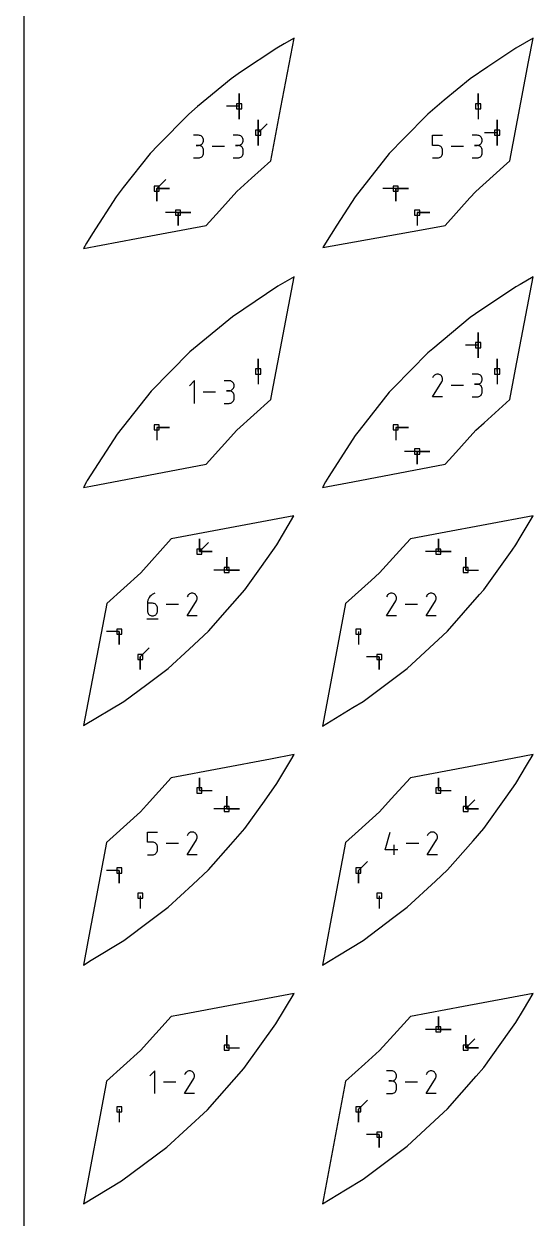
# Model space of a CAD drawing. Extents: x 0 to 800, y 0 to 1000.
# Drawn here: x 0 to 57.1, y 736.4 to 870.4 of the extents above; entities that cross this region are included whole.
import ezdxf

# ---------------------------------------------------------------- set-up
doc = ezdxf.new("R2010")
doc.units = 0

msp = doc.modelspace()

# ---------------------------------------------------------------- linework, layer by layer
at = {"layer": 'annotation', "color": 1}
for p, q in [((24.122795, 861.142008), (24.122795, 862.570758)), ((24.122795, 861.142008), (24.122795, 862.570758)), ((24.122795, 862.570758), (24.122795, 861.142008)), ((24.122795, 861.142008), (24.122795, 862.570758)), ((24.122795, 862.570758), (24.122795, 861.142008)), ((50.911573, 861.142008), (50.911573, 862.570758)), ((50.911573, 861.142008), (50.911573, 862.570758)), ((50.911573, 862.570758), (50.911573, 861.142008)), ((24.122795, 861.142008), (22.694045, 861.142008)), ((24.122795, 861.142008), (24.122795, 859.713258)), ((24.122795, 861.142008), (24.122795, 859.713258)), ((24.122795, 859.713258), (24.122795, 861.142008)), ((50.911573, 861.142008), (50.911573, 859.713258)), ((26.253025, 858.1849), (26.253025, 859.61365)), ((26.253025, 858.1849), (26.253025, 859.61365)), ((26.253025, 859.61365), (26.253025, 858.1849)), ((26.253025, 858.1849), (26.253025, 859.61365)), ((26.253025, 859.61365), (26.253025, 858.1849)), ((26.253025, 858.1849), (27.263304, 859.195178)), ((53.041803, 858.1849), (53.041803, 859.61365)), ((53.041803, 858.1849), (53.041803, 859.61365)), ((53.041803, 859.61365), (53.041803, 858.1849)), ((53.041803, 858.1849), (53.041803, 859.61365)), ((53.041803, 859.61365), (53.041803, 858.1849)), ((19.57496, 857.897585), (19.008581, 857.897585)), ((19.676824, 857.888442), (19.57496, 857.897585)), ((19.772675, 857.862092), (19.676824, 857.888442)), ((19.860919, 857.820158), (19.772675, 857.862092)), ((19.93996, 857.764258), (19.860919, 857.820158)), ((20.008205, 857.696014), (19.93996, 857.764258)), ((20.064059, 857.617047), (20.008205, 857.696014)), ((20.105929, 857.528976), (20.064059, 857.617047)), ((20.13222, 857.433422), (20.105929, 857.528976)), ((20.141338, 857.332006), (20.13222, 857.433422)), ((20.13222, 857.230114), (20.141338, 857.332006)), ((20.141338, 857.332006), (20.141338, 857.332006)), ((24.015217, 857.897585), (23.448839, 857.897585)), ((24.117082, 857.888442), (24.015217, 857.897585)), ((24.212933, 857.862092), (24.117082, 857.888442)), ((24.301176, 857.820158), (24.212933, 857.862092)), ((24.380217, 857.764258), (24.301176, 857.820158)), ((24.448463, 857.696014), (24.380217, 857.764258)), ((24.504317, 857.617047), (24.448463, 857.696014)), ((24.546187, 857.528976), (24.504317, 857.617047)), ((24.572478, 857.433422), (24.546187, 857.528976)), ((24.581596, 857.332006), (24.572478, 857.433422)), ((24.572478, 857.230114), (24.581596, 857.332006)), ((24.581596, 857.332006), (24.581596, 857.332006)), ((26.253025, 858.1849), (26.253025, 856.75615)), ((26.253025, 858.1849), (26.253025, 856.75615)), ((26.253025, 856.75615), (26.253025, 858.1849)), ((45.797359, 856.764748), (45.797359, 857.900544)), ((45.797359, 857.900544), (46.930116, 857.900544)), ((50.803995, 857.897585), (50.237617, 857.897585)), ((50.90586, 857.888442), (50.803995, 857.897585)), ((51.001711, 857.862092), (50.90586, 857.888442)), ((51.089954, 857.820158), (51.001711, 857.862092)), ((51.168995, 857.764258), (51.089954, 857.820158)), ((51.23724, 857.696014), (51.168995, 857.764258)), ((51.293095, 857.617047), (51.23724, 857.696014)), ((51.334965, 857.528976), (51.293095, 857.617047)), ((51.361256, 857.433422), (51.334965, 857.528976)), ((51.370374, 857.332006), (51.361256, 857.433422)), ((51.361256, 857.230114), (51.370374, 857.332006)), ((51.370374, 857.332006), (51.370374, 857.332006)), ((53.041803, 858.1849), (51.613053, 858.1849)), ((53.041803, 858.1849), (53.041803, 856.75615)), ((53.041803, 858.1849), (53.041803, 856.75615)), ((53.041803, 856.75615), (53.041803, 858.1849)), ((19.57496, 856.764828), (19.291371, 856.764828)), ((19.291371, 856.764828), (19.57496, 856.764828)), ((19.57496, 856.764828), (19.676824, 856.773973)), ((19.676824, 856.755685), (19.57496, 856.764828)), ((19.57496, 856.764828), (19.57496, 856.764828)), ((19.676824, 856.773973), (19.772675, 856.800338)), ((19.772675, 856.729335), (19.676824, 856.755685)), ((19.772675, 856.800338), (19.860919, 856.842314)), ((19.860919, 856.687401), (19.772675, 856.729335)), ((19.860919, 856.842314), (19.93996, 856.898295)), ((19.93996, 856.631501), (19.860919, 856.687401)), ((19.93996, 856.898295), (20.008205, 856.966673)), ((20.008205, 856.563257), (19.93996, 856.631501)), ((20.008205, 856.966673), (20.064059, 857.04584)), ((20.064059, 856.484289), (20.008205, 856.563257)), ((20.064059, 857.04584), (20.105929, 857.13419)), ((20.105929, 856.396218), (20.064059, 856.484289)), ((20.105929, 857.13419), (20.13222, 857.230114)), ((20.13222, 856.300665), (20.105929, 856.396218)), ((20.141338, 856.199249), (20.13222, 856.300665)), ((20.13222, 855.814202), (20.141338, 855.91566)), ((20.141338, 855.91566), (20.141338, 856.199249)), ((20.141338, 856.199249), (20.141338, 856.199249)), ((22.492625, 856.625272), (21.098032, 856.625272)), ((24.015217, 856.764828), (23.731628, 856.764828)), ((23.731628, 856.764828), (24.015217, 856.764828)), ((24.015217, 856.764828), (24.117082, 856.773973)), ((24.117082, 856.755685), (24.015217, 856.764828)), ((24.015217, 856.764828), (24.015217, 856.764828)), ((24.117082, 856.773973), (24.212933, 856.800338)), ((24.212933, 856.729335), (24.117082, 856.755685)), ((24.212933, 856.800338), (24.301176, 856.842314)), ((24.301176, 856.687401), (24.212933, 856.729335)), ((24.301176, 856.842314), (24.380217, 856.898295)), ((24.380217, 856.631501), (24.301176, 856.687401)), ((24.380217, 856.898295), (24.448463, 856.966673)), ((24.448463, 856.563257), (24.380217, 856.631501)), ((24.448463, 856.966673), (24.504317, 857.04584)), ((24.504317, 856.484289), (24.448463, 856.563257)), ((24.504317, 857.04584), (24.546187, 857.13419)), ((24.546187, 856.396218), (24.504317, 856.484289)), ((24.546187, 857.13419), (24.572478, 857.230114)), ((24.572478, 856.300665), (24.546187, 856.396218)), ((24.581596, 856.199249), (24.572478, 856.300665)), ((24.572478, 855.814202), (24.581596, 855.91566)), ((24.581596, 855.91566), (24.581596, 856.199249)), ((24.581596, 856.199249), (24.581596, 856.199249)), ((46.363738, 856.764748), (45.797359, 856.764748)), ((46.465434, 856.755657), (46.363738, 856.764748)), ((46.561195, 856.72944), (46.465434, 856.755657)), ((46.649412, 856.687676), (46.561195, 856.72944)), ((46.728474, 856.631948), (46.649412, 856.687676)), ((46.796772, 856.563835), (46.728474, 856.631948)), ((46.852695, 856.48492), (46.796772, 856.563835)), ((46.894633, 856.396784), (46.852695, 856.48492)), ((46.920977, 856.301006), (46.894633, 856.396784)), ((46.920972, 855.815133), (46.930116, 855.917019)), ((46.930116, 856.199169), (46.920977, 856.301006)), ((46.930116, 855.917019), (46.930116, 856.199169)), ((46.930116, 856.199169), (46.930116, 856.199169)), ((49.281403, 856.625272), (47.88681, 856.625272)), ((50.803995, 856.764828), (50.520406, 856.764828)), ((50.520406, 856.764828), (50.803995, 856.764828)), ((50.803995, 856.764828), (50.90586, 856.773973)), ((50.90586, 856.755685), (50.803995, 856.764828)), ((50.803995, 856.764828), (50.803995, 856.764828)), ((50.90586, 856.773973), (51.001711, 856.800338)), ((51.001711, 856.729335), (50.90586, 856.755685)), ((51.001711, 856.800338), (51.089954, 856.842314)), ((51.089954, 856.687401), (51.001711, 856.729335)), ((51.089954, 856.842314), (51.168995, 856.898295)), ((51.168995, 856.631501), (51.089954, 856.687401)), ((51.168995, 856.898295), (51.23724, 856.966673)), ((51.23724, 856.563257), (51.168995, 856.631501)), ((51.23724, 856.966673), (51.293095, 857.04584)), ((51.293095, 856.484289), (51.23724, 856.563257)), ((51.293095, 857.04584), (51.334965, 857.13419)), ((51.334965, 856.396218), (51.293095, 856.484289)), ((51.334965, 857.13419), (51.361256, 857.230114)), ((51.361256, 856.300665), (51.334965, 856.396218)), ((51.370374, 856.199249), (51.361256, 856.300665)), ((51.361256, 855.814202), (51.370374, 855.91566)), ((51.370374, 855.91566), (51.370374, 856.199249)), ((51.370374, 856.199249), (51.370374, 856.199249)), ((19.008581, 855.350081), (19.57496, 855.350081)), ((19.57496, 855.350081), (19.676824, 855.359219)), ((19.57496, 855.350081), (19.57496, 855.350081)), ((19.676824, 855.359219), (19.772675, 855.385555)), ((19.772675, 855.385555), (19.860919, 855.427472)), ((19.860919, 855.427472), (19.93996, 855.483355)), ((19.93996, 855.483355), (20.008205, 855.551586)), ((20.008205, 855.551586), (20.064059, 855.630548)), ((20.064059, 855.630548), (20.105929, 855.718626)), ((20.105929, 855.718626), (20.13222, 855.814202)), ((23.448839, 855.350081), (24.015217, 855.350081)), ((24.015217, 855.350081), (24.117082, 855.359219)), ((24.015217, 855.350081), (24.015217, 855.350081)), ((24.117082, 855.359219), (24.212933, 855.385555)), ((24.212933, 855.385555), (24.301176, 855.427472)), ((24.301176, 855.427472), (24.380217, 855.483355)), ((24.380217, 855.483355), (24.448463, 855.551586)), ((24.448463, 855.551586), (24.504317, 855.630548)), ((24.504317, 855.630548), (24.546187, 855.718626)), ((24.546187, 855.718626), (24.572478, 855.814202)), ((45.797359, 855.350001), (46.363738, 855.350001)), ((46.363738, 855.350001), (46.465392, 855.359141)), ((46.363738, 855.350001), (46.363738, 855.350001)), ((46.465392, 855.359141), (46.561131, 855.385491)), ((46.561131, 855.385491), (46.649341, 855.427446)), ((46.649341, 855.427446), (46.728408, 855.483401)), ((46.728408, 855.483401), (46.796719, 855.551752)), ((46.796719, 855.551752), (46.85266, 855.630895)), ((46.85266, 855.630895), (46.894615, 855.719223)), ((46.894615, 855.719223), (46.920972, 855.815133)), ((50.237617, 855.350081), (50.803995, 855.350081)), ((50.803995, 855.350081), (50.90586, 855.359219)), ((50.803995, 855.350081), (50.803995, 855.350081)), ((50.90586, 855.359219), (51.001711, 855.385555)), ((51.001711, 855.385555), (51.089954, 855.427472)), ((51.089954, 855.427472), (51.168995, 855.483355)), ((51.168995, 855.483355), (51.23724, 855.551586)), ((51.23724, 855.551586), (51.293095, 855.630548)), ((51.293095, 855.630548), (51.334965, 855.718626)), ((51.334965, 855.718626), (51.361256, 855.814202)), ((14.880327, 851.916112), (15.890605, 852.926391)), ((14.880327, 851.916112), (16.309077, 851.916112)), ((14.880327, 851.916112), (16.309077, 851.916112)), ((16.309077, 851.916112), (14.880327, 851.916112)), ((14.880327, 851.916112), (14.880327, 850.487362)), ((14.880327, 851.916112), (16.309077, 851.916112)), ((16.309077, 851.916112), (14.880327, 851.916112)), ((14.880327, 851.916112), (14.880327, 850.487362)), ((14.880327, 850.487362), (14.880327, 851.916112)), ((41.669105, 851.916112), (40.240355, 851.916112)), ((41.669105, 851.916112), (41.669104, 850.487362)), ((41.669105, 851.916112), (41.669104, 850.487362)), ((41.669104, 850.487362), (41.669105, 851.916112)), ((41.669105, 851.916112), (43.097855, 851.916112)), ((41.669105, 851.916112), (43.097855, 851.916112)), ((43.097855, 851.916112), (41.669105, 851.916112)), ((41.669105, 851.916112), (43.097855, 851.916112)), ((43.097855, 851.916112), (41.669105, 851.916112)), ((17.283764, 849.215638), (15.855014, 849.215638)), ((17.283764, 849.215638), (18.712514, 849.215638)), ((17.283764, 849.215638), (18.712514, 849.215638)), ((18.712514, 849.215638), (17.283764, 849.215638)), ((17.283764, 849.215638), (17.283764, 847.786888)), ((17.283764, 849.215638), (18.712514, 849.215638)), ((18.712514, 849.215638), (17.283764, 849.215638)), ((17.283764, 849.215638), (17.283764, 847.786888)), ((17.283764, 847.786888), (17.283764, 849.215638)), ((44.072542, 849.215638), (45.501292, 849.215638)), ((44.072542, 849.215638), (45.501292, 849.215638)), ((45.501292, 849.215638), (44.072542, 849.215638)), ((44.072542, 849.215638), (44.072542, 847.786888)), ((50.911573, 834.35323), (50.911573, 835.78198)), ((50.911573, 834.35323), (50.911573, 835.78198)), ((50.911573, 835.78198), (50.911573, 834.35323)), ((50.911573, 834.35323), (50.911573, 835.78198)), ((50.911573, 835.78198), (50.911573, 834.35323)), ((50.911573, 834.35323), (49.482823, 834.35323)), ((50.911573, 834.35323), (50.911573, 832.92448)), ((50.911573, 834.35323), (50.911573, 832.92448)), ((50.911573, 832.92448), (50.911573, 834.35323)), ((26.253025, 831.396122), (26.253025, 832.824872)), ((26.253025, 831.396122), (26.253025, 832.824872)), ((26.253025, 832.824872), (26.253025, 831.396122)), ((53.041803, 831.396122), (53.041803, 832.824872)), ((53.041803, 831.396122), (53.041803, 832.824872)), ((53.041803, 832.824872), (53.041803, 831.396122)), ((26.253025, 831.396122), (26.253025, 829.967372)), ((45.873335, 830.828156), (45.798958, 830.685482)), ((45.932358, 830.911852), (45.873335, 830.828156)), ((46.003173, 830.981719), (45.932358, 830.911852)), ((46.083626, 831.037197), (46.003173, 830.981719)), ((46.171563, 831.077727), (46.083626, 831.037197)), ((46.26483, 831.102749), (46.171563, 831.077727)), ((46.361273, 831.111704), (46.26483, 831.102749)), ((46.45874, 831.104032), (46.361273, 831.111704)), ((46.555075, 831.079173), (46.45874, 831.104032)), ((46.648126, 831.036569), (46.555075, 831.079173)), ((46.731351, 830.977472), (46.648126, 831.036569)), ((46.648126, 831.036569), (46.648126, 831.036569)), ((46.800935, 830.906556), (46.731351, 830.977472)), ((46.856261, 830.825994), (46.800935, 830.906556)), ((46.89671, 830.73796), (46.856261, 830.825994)), ((46.921663, 830.644627), (46.89671, 830.73796)), ((46.930501, 830.548169), (46.921663, 830.644627)), ((46.922606, 830.450759), (46.930501, 830.548169)), ((50.804188, 831.108807), (50.237809, 831.108807)), ((50.906052, 831.099664), (50.804188, 831.108807)), ((51.001903, 831.073315), (50.906052, 831.099664)), ((51.090147, 831.03138), (51.001903, 831.073315)), ((51.169188, 830.97548), (51.090147, 831.03138)), ((51.237433, 830.907236), (51.169188, 830.97548)), ((51.293287, 830.828269), (51.237433, 830.907236)), ((51.335157, 830.740198), (51.293287, 830.828269)), ((51.361448, 830.644644), (51.335157, 830.740198)), ((51.370566, 830.543228), (51.361448, 830.644644)), ((51.361448, 830.441336), (51.370566, 830.543228)), ((51.370566, 830.543228), (51.370566, 830.543228)), ((53.041803, 831.396122), (53.041803, 829.967372)), ((19.120545, 830.373762), (18.553526, 829.806583)), ((19.120545, 827.823219), (19.120545, 830.373762)), ((22.994344, 830.370803), (22.427965, 830.370803)), ((22.994344, 829.238045), (22.710755, 829.238045)), ((22.710755, 829.238045), (22.994344, 829.238045)), ((23.096208, 830.361659), (22.994344, 830.370803)), ((22.994344, 829.238045), (23.096208, 829.247191)), ((23.096208, 829.228902), (22.994344, 829.238045)), ((22.994344, 829.238045), (22.994344, 829.238045)), ((23.192059, 830.33531), (23.096208, 830.361659)), ((23.096208, 829.247191), (23.192059, 829.273555)), ((23.192059, 829.202553), (23.096208, 829.228902)), ((23.280303, 830.293376), (23.192059, 830.33531)), ((23.192059, 829.273555), (23.280303, 829.315532)), ((23.280303, 829.160618), (23.192059, 829.202553)), ((23.359344, 830.237476), (23.280303, 830.293376)), ((23.280303, 829.315532), (23.359344, 829.371513)), ((23.359344, 829.104719), (23.280303, 829.160618)), ((23.427589, 830.169232), (23.359344, 830.237476)), ((23.359344, 829.371513), (23.427589, 829.43989)), ((23.483443, 830.090264), (23.427589, 830.169232)), ((23.427589, 829.43989), (23.483443, 829.519058)), ((23.525313, 830.002193), (23.483443, 830.090264)), ((23.483443, 829.519058), (23.525313, 829.607407)), ((23.551604, 829.90664), (23.525313, 830.002193)), ((23.525313, 829.607407), (23.551604, 829.703332)), ((23.560722, 829.805224), (23.551604, 829.90664)), ((23.551604, 829.703332), (23.560722, 829.805224)), ((23.560722, 829.805224), (23.560722, 829.805224)), ((45.797359, 828.561202), (46.844064, 830.246263)), ((46.844064, 830.246263), (46.845315, 830.247811)), ((46.844064, 830.246263), (46.844064, 830.246263)), ((46.845315, 830.247811), (46.846515, 830.249372)), ((46.846515, 830.249372), (46.847671, 830.25096)), ((46.847671, 830.25096), (46.848792, 830.252588)), ((46.848792, 830.252588), (46.849886, 830.254268)), ((46.849886, 830.254268), (46.850959, 830.256014)), ((46.850959, 830.256014), (46.852021, 830.257838)), ((46.852021, 830.257838), (46.853079, 830.259755)), ((46.853079, 830.259755), (46.854141, 830.261778)), ((46.854141, 830.261778), (46.897359, 830.354571)), ((46.854141, 830.261778), (46.854141, 830.261778)), ((46.897359, 830.354571), (46.922606, 830.450759)), ((49.281596, 829.836495), (47.887002, 829.836495)), ((50.804188, 829.97605), (50.520599, 829.97605)), ((50.520599, 829.97605), (50.804188, 829.97605)), ((50.804188, 829.97605), (50.906052, 829.985195)), ((50.906052, 829.966907), (50.804188, 829.97605)), ((50.804188, 829.97605), (50.804188, 829.97605)), ((50.906052, 829.985195), (51.001903, 830.01156)), ((51.001903, 829.940557), (50.906052, 829.966907)), ((51.001903, 830.01156), (51.090147, 830.053536)), ((51.090147, 829.898623), (51.001903, 829.940557)), ((51.090147, 830.053536), (51.169188, 830.109517)), ((51.169188, 829.842723), (51.090147, 829.898623)), ((51.169188, 830.109517), (51.237433, 830.177895)), ((51.237433, 829.774479), (51.169188, 829.842723)), ((51.237433, 830.177895), (51.293287, 830.257062)), ((51.293287, 829.695512), (51.237433, 829.774479)), ((51.293287, 830.257062), (51.335157, 830.345412)), ((51.335157, 829.607441), (51.293287, 829.695512)), ((51.335157, 830.345412), (51.361448, 830.441336)), ((51.361448, 829.511887), (51.335157, 829.607441)), ((51.370566, 829.410471), (51.361448, 829.511887)), ((51.361448, 829.025424), (51.370566, 829.126882)), ((51.370566, 829.126882), (51.370566, 829.410471)), ((51.370566, 829.410471), (51.370566, 829.410471)), ((21.471751, 829.09849), (20.077158, 829.09849)), ((22.427965, 827.823299), (22.994344, 827.823299)), ((22.994344, 827.823299), (23.096208, 827.832437)), ((22.994344, 827.823299), (22.994344, 827.823299)), ((23.096208, 827.832437), (23.192059, 827.858773)), ((23.192059, 827.858773), (23.280303, 827.90069)), ((23.280303, 827.90069), (23.359344, 827.956573)), ((23.427589, 829.036475), (23.359344, 829.104719)), ((23.359344, 827.956573), (23.427589, 828.024803)), ((23.483443, 828.957507), (23.427589, 829.036475)), ((23.427589, 828.024803), (23.483443, 828.103766)), ((23.525313, 828.869436), (23.483443, 828.957507)), ((23.483443, 828.103766), (23.525313, 828.191843)), ((23.551604, 828.773883), (23.525313, 828.869436)), ((23.525313, 828.191843), (23.551604, 828.28742)), ((23.560722, 828.672467), (23.551604, 828.773883)), ((23.551604, 828.28742), (23.560722, 828.388877)), ((23.560722, 828.388877), (23.560722, 828.672467)), ((23.560722, 828.672467), (23.560722, 828.672467)), ((46.930116, 828.561202), (45.797359, 828.561202)), ((50.237809, 828.561303), (50.804188, 828.561303)), ((50.804188, 828.561303), (50.906052, 828.570441)), ((50.804188, 828.561303), (50.804188, 828.561303)), ((50.906052, 828.570441), (51.001903, 828.596777)), ((51.001903, 828.596777), (51.090147, 828.638695)), ((51.090147, 828.638695), (51.169188, 828.694577)), ((51.169188, 828.694577), (51.237433, 828.762808)), ((51.237433, 828.762808), (51.293287, 828.84177)), ((51.293287, 828.84177), (51.335157, 828.929848)), ((51.335157, 828.929848), (51.361448, 829.025424)), ((14.880327, 825.127335), (16.309077, 825.127334)), ((14.880327, 825.127335), (16.309077, 825.127334)), ((16.309077, 825.127334), (14.880327, 825.127335)), ((14.880327, 825.127335), (14.880327, 823.698585)), ((41.669105, 825.127335), (41.669104, 823.698585)), ((41.669105, 825.127335), (43.097855, 825.127334)), ((41.669105, 825.127335), (43.097855, 825.127334)), ((43.097855, 825.127334), (41.669105, 825.127335)), ((44.072542, 822.426861), (42.643792, 822.426861)), ((44.072542, 822.426861), (45.501292, 822.426861)), ((44.072542, 822.426861), (45.501292, 822.426861)), ((45.501292, 822.426861), (44.072542, 822.426861)), ((44.072542, 822.426861), (44.072542, 820.998111)), ((44.072542, 822.426861), (45.501292, 822.426861)), ((45.501292, 822.426861), (44.072542, 822.426861)), ((44.072542, 822.426861), (44.072542, 820.998111)), ((44.072542, 820.998111), (44.072542, 822.426861)), ((19.665014, 811.195355), (19.665014, 812.624105)), ((19.665014, 811.195355), (19.665014, 812.624105)), ((19.665014, 812.624105), (19.665014, 811.195355)), ((19.665014, 811.195355), (19.665014, 812.624105)), ((19.665014, 812.624105), (19.665014, 811.195355)), ((19.665014, 811.195355), (20.675293, 812.205634)), ((46.453792, 811.195355), (46.453792, 812.624105)), ((46.453792, 811.195355), (46.453792, 812.624105)), ((46.453792, 812.624105), (46.453792, 811.195355)), ((46.453792, 811.195355), (46.453792, 812.624105)), ((46.453792, 812.624105), (46.453792, 811.195355)), ((19.665014, 811.195355), (21.093764, 811.195355)), ((19.665014, 811.195355), (21.093764, 811.195355)), ((21.093764, 811.195355), (19.665014, 811.195355)), ((22.734118, 809.128778), (22.734118, 810.557528)), ((22.734118, 809.128778), (22.734118, 810.557528)), ((22.734118, 810.557528), (22.734118, 809.128778)), ((22.734118, 809.128778), (22.734118, 810.557528)), ((22.734118, 810.557528), (22.734118, 809.128778)), ((46.453792, 811.195355), (45.025042, 811.195355)), ((46.453792, 811.195355), (47.882542, 811.195355)), ((46.453792, 811.195355), (47.882542, 811.195355)), ((47.882542, 811.195355), (46.453792, 811.195355)), ((49.522896, 809.128778), (49.522896, 810.557528)), ((49.522896, 809.128778), (49.522896, 810.557528)), ((49.522896, 810.557528), (49.522896, 809.128778)), ((22.734118, 809.128778), (21.305368, 809.128778)), ((22.734118, 809.128778), (24.162868, 809.128778)), ((22.734118, 809.128778), (24.162868, 809.128778)), ((24.162868, 809.128778), (22.734118, 809.128778)), ((49.522896, 809.128778), (50.951646, 809.128778)), ((14.381984, 806.394198), (14.247988, 806.29315)), ((14.530872, 806.476166), (14.381984, 806.394198)), ((14.693126, 806.537001), (14.530872, 806.476166)), ((14.693126, 806.537001), (14.693126, 806.537001)), ((18.488623, 806.406954), (18.417808, 806.337087)), ((18.569075, 806.462432), (18.488623, 806.406954)), ((18.657012, 806.502962), (18.569075, 806.462432)), ((18.750279, 806.527984), (18.657012, 806.502962)), ((18.846723, 806.536939), (18.750279, 806.527984)), ((18.944189, 806.529267), (18.846723, 806.536939)), ((19.040525, 806.504409), (18.944189, 806.529267)), ((19.133576, 806.461805), (19.040525, 806.504409)), ((19.2168, 806.402707), (19.133576, 806.461805)), ((19.133576, 806.461805), (19.133576, 806.461805)), ((19.286385, 806.331791), (19.2168, 806.402707)), ((40.83695, 806.406954), (40.766135, 806.337087)), ((40.917403, 806.462432), (40.83695, 806.406954)), ((41.005339, 806.502962), (40.917403, 806.462432)), ((41.098606, 806.527984), (41.005339, 806.502962)), ((41.19505, 806.536939), (41.098606, 806.527984)), ((41.292516, 806.529267), (41.19505, 806.536939)), ((41.388852, 806.504409), (41.292516, 806.529267)), ((41.481903, 806.461805), (41.388852, 806.504409)), ((41.565128, 806.402707), (41.481903, 806.461805)), ((41.481903, 806.461805), (41.481903, 806.461805)), ((41.634712, 806.331791), (41.565128, 806.402707)), ((45.277593, 806.406954), (45.206778, 806.337087)), ((45.358045, 806.462432), (45.277593, 806.406954)), ((45.445982, 806.502962), (45.358045, 806.462432)), ((45.539249, 806.527984), (45.445982, 806.502962)), ((45.635693, 806.536939), (45.539249, 806.527984)), ((45.733159, 806.529267), (45.635693, 806.536939)), ((45.829495, 806.504409), (45.733159, 806.529267)), ((45.922546, 806.461805), (45.829495, 806.504409)), ((46.00577, 806.402707), (45.922546, 806.461805)), ((45.922546, 806.461805), (45.922546, 806.461805)), ((46.075355, 806.331791), (46.00577, 806.402707)), ((13.854899, 805.573601), (13.842358, 805.401205)), ((13.842358, 805.401205), (13.842358, 804.553477)), ((14.408737, 805.401205), (13.842358, 805.401205)), ((13.891504, 805.739241), (13.854899, 805.573601)), ((13.950643, 805.896069), (13.891504, 805.739241)), ((14.03079, 806.042032), (13.950643, 805.896069)), ((14.130414, 806.175077), (14.03079, 806.042032)), ((14.247988, 806.29315), (14.130414, 806.175077)), ((14.510601, 805.392114), (14.408737, 805.401205)), ((14.606452, 805.365897), (14.510601, 805.392114)), ((14.694695, 805.324133), (14.606452, 805.365897)), ((14.773737, 805.268405), (14.694695, 805.324133)), ((14.841982, 805.200293), (14.773737, 805.268405)), ((14.897836, 805.121378), (14.841982, 805.200293)), ((14.939706, 805.033241), (14.897836, 805.121378)), ((14.965997, 804.937463), (14.939706, 805.033241)), ((17.326402, 805.26173), (15.931809, 805.26173)), ((18.282808, 803.986437), (19.329513, 805.671498)), ((18.358784, 806.253391), (18.284408, 806.110717)), ((18.417808, 806.337087), (18.358784, 806.253391)), ((19.341711, 806.251229), (19.286385, 806.331791)), ((19.329513, 805.671498), (19.330764, 805.673046)), ((19.329513, 805.671498), (19.329513, 805.671498)), ((19.330764, 805.673046), (19.331964, 805.674608)), ((19.331964, 805.674608), (19.333121, 805.676195)), ((19.333121, 805.676195), (19.334242, 805.677823)), ((19.334242, 805.677823), (19.335335, 805.679503)), ((19.335335, 805.679503), (19.336409, 805.681249)), ((19.336409, 805.681249), (19.33747, 805.683073)), ((19.33747, 805.683073), (19.338528, 805.68499)), ((19.338528, 805.68499), (19.33959, 805.687013)), ((19.33959, 805.687013), (19.382808, 805.779806)), ((19.33959, 805.687013), (19.33959, 805.687013)), ((19.38216, 806.163195), (19.341711, 806.251229)), ((19.407112, 806.069862), (19.38216, 806.163195)), ((19.382808, 805.779806), (19.408055, 805.875994)), ((19.415951, 805.973404), (19.407112, 806.069862)), ((19.408055, 805.875994), (19.415951, 805.973404)), ((40.631136, 803.986437), (41.677841, 805.671498)), ((40.707111, 806.253391), (40.632735, 806.110717)), ((40.766135, 806.337087), (40.707111, 806.253391)), ((41.690038, 806.251229), (41.634712, 806.331791)), ((41.677841, 805.671498), (41.679092, 805.673046)), ((41.677841, 805.671498), (41.677841, 805.671498)), ((41.679092, 805.673046), (41.680292, 805.674608)), ((41.680292, 805.674608), (41.681448, 805.676195)), ((41.681448, 805.676195), (41.682569, 805.677823)), ((41.682569, 805.677823), (41.683663, 805.679503)), ((41.683663, 805.679503), (41.684736, 805.681249)), ((41.684736, 805.681249), (41.685798, 805.683073)), ((41.685798, 805.683073), (41.686856, 805.68499)), ((41.686856, 805.68499), (41.687917, 805.687013)), ((41.687917, 805.687013), (41.731135, 805.779806)), ((41.687917, 805.687013), (41.687917, 805.687013)), ((41.730487, 806.163195), (41.690038, 806.251229)), ((41.75544, 806.069862), (41.730487, 806.163195)), ((41.731135, 805.779806), (41.756383, 805.875994)), ((41.764278, 805.973404), (41.75544, 806.069862)), ((41.756383, 805.875994), (41.764278, 805.973404)), ((44.115372, 805.26173), (42.720779, 805.26173)), ((45.071779, 803.986437), (46.118483, 805.671498)), ((45.147754, 806.253391), (45.073378, 806.110717)), ((45.206778, 806.337087), (45.147754, 806.253391)), ((46.130681, 806.251229), (46.075355, 806.331791)), ((46.118483, 805.671498), (46.119735, 805.673046)), ((46.118483, 805.671498), (46.118483, 805.671498)), ((46.119735, 805.673046), (46.120935, 805.674608)), ((46.120935, 805.674608), (46.122091, 805.676195)), ((46.122091, 805.676195), (46.123212, 805.677823)), ((46.123212, 805.677823), (46.124305, 805.679503)), ((46.124305, 805.679503), (46.125379, 805.681249)), ((46.125379, 805.681249), (46.126441, 805.683073)), ((46.126441, 805.683073), (46.127498, 805.68499)), ((46.127498, 805.68499), (46.12856, 805.687013)), ((46.12856, 805.687013), (46.171778, 805.779806)), ((46.12856, 805.687013), (46.12856, 805.687013)), ((46.17113, 806.163195), (46.130681, 806.251229)), ((46.196083, 806.069862), (46.17113, 806.163195)), ((46.171778, 805.779806), (46.197026, 805.875994)), ((46.204921, 805.973404), (46.196083, 806.069862)), ((46.197026, 805.875994), (46.204921, 805.973404)), ((13.771421, 803.66764), (15.046692, 803.66764)), ((13.842358, 804.553477), (13.842358, 804.553477)), ((13.842358, 804.553477), (13.851502, 804.45159)), ((13.851502, 804.45159), (13.877859, 804.35568)), ((13.877859, 804.35568), (13.919815, 804.267352)), ((13.919815, 804.267352), (13.975755, 804.18821)), ((13.975755, 804.18821), (14.044066, 804.119858)), ((14.044066, 804.119858), (14.123133, 804.063903)), ((14.123133, 804.063903), (14.211344, 804.021948)), ((14.211344, 804.021948), (14.307083, 803.995598)), ((14.307083, 803.995598), (14.408737, 803.986458)), ((14.408737, 803.986458), (14.510601, 803.995598)), ((14.408737, 803.986458), (14.408737, 803.986458)), ((14.510601, 803.995598), (14.606452, 804.021948)), ((14.606452, 804.021948), (14.694695, 804.063903)), ((14.694695, 804.063903), (14.773737, 804.119858)), ((14.773737, 804.119858), (14.841982, 804.18821)), ((14.841982, 804.18821), (14.897836, 804.267352)), ((14.897836, 804.267352), (14.939706, 804.35568)), ((14.939706, 804.35568), (14.965997, 804.45159)), ((14.975115, 804.835626), (14.965997, 804.937463)), ((14.965997, 804.45159), (14.975115, 804.553477)), ((14.975115, 804.553477), (14.975115, 804.835626)), ((14.975115, 804.835626), (14.975115, 804.835626)), ((19.415566, 803.986437), (18.282808, 803.986437)), ((41.763893, 803.986437), (40.631136, 803.986437)), ((46.204536, 803.986437), (45.071779, 803.986437)), ((10.695753, 802.226094), (9.267003, 802.226094)), ((10.695753, 802.226094), (10.695753, 800.797344)), ((10.695753, 802.226094), (10.695753, 800.797344)), ((10.695753, 800.797344), (10.695753, 802.226094)), ((37.48453, 802.226094), (37.48453, 800.797344)), ((13.041676, 799.387107), (14.051955, 800.397386)), ((13.041676, 799.387107), (13.041676, 797.958357)), ((13.041676, 799.387107), (13.041676, 797.958357)), ((13.041676, 797.958357), (13.041676, 799.387107)), ((39.830454, 799.387107), (38.401704, 799.387107)), ((39.830454, 799.387107), (39.830454, 797.958357)), ((39.830454, 799.387107), (39.830454, 797.958357)), ((39.830454, 797.958357), (39.830454, 799.387107)), ((19.665014, 784.406577), (19.665014, 785.835327)), ((19.665014, 784.406577), (19.665014, 785.835327)), ((19.665014, 785.835327), (19.665014, 784.406577)), ((46.453792, 784.406577), (46.453792, 785.835327)), ((46.453792, 784.406577), (46.453792, 785.835327)), ((46.453792, 785.835327), (46.453792, 784.406577)), ((19.665014, 784.406577), (21.093764, 784.406577)), ((22.734118, 782.34), (22.734118, 783.76875)), ((22.734118, 782.34), (22.734118, 783.76875)), ((22.734118, 783.76875), (22.734118, 782.34)), ((22.734118, 782.34), (22.734118, 783.76875)), ((22.734118, 783.76875), (22.734118, 782.34)), ((46.453792, 784.406577), (47.882542, 784.406577)), ((49.522896, 782.34), (49.522896, 783.76875)), ((49.522896, 782.34), (49.522896, 783.76875)), ((49.522896, 783.76875), (49.522896, 782.34)), ((49.522896, 782.34), (49.522896, 783.76875)), ((49.522896, 783.76875), (49.522896, 782.34)), ((22.734118, 782.34), (21.305368, 782.34)), ((22.734118, 782.34), (24.162868, 782.34)), ((22.734118, 782.34), (24.162868, 782.34)), ((24.162868, 782.34), (22.734118, 782.34)), ((49.522896, 782.34), (50.533174, 783.350278)), ((49.522896, 782.34), (50.951646, 782.34)), ((49.522896, 782.34), (50.951646, 782.34)), ((50.951646, 782.34), (49.522896, 782.34)), ((13.842358, 778.612427), (13.842358, 779.748223)), ((13.842358, 779.748223), (14.975115, 779.748223)), ((18.488623, 779.618176), (18.417808, 779.548309)), ((18.569075, 779.673654), (18.488623, 779.618176)), ((18.657012, 779.714184), (18.569075, 779.673654)), ((18.750279, 779.739206), (18.657012, 779.714184)), ((18.846723, 779.748161), (18.750279, 779.739206)), ((18.944189, 779.740489), (18.846723, 779.748161)), ((19.040525, 779.715631), (18.944189, 779.740489)), ((19.133576, 779.673026), (19.040525, 779.715631)), ((19.2168, 779.613929), (19.133576, 779.673026)), ((19.133576, 779.673026), (19.133576, 779.673026)), ((19.286385, 779.543013), (19.2168, 779.613929)), ((40.489421, 777.764698), (41.055, 779.748223)), ((45.419115, 779.618176), (45.3483, 779.548309)), ((45.499568, 779.673654), (45.419115, 779.618176)), ((45.587504, 779.714184), (45.499568, 779.673654)), ((45.680771, 779.739206), (45.587504, 779.714184)), ((45.777215, 779.748161), (45.680771, 779.739206)), ((45.874681, 779.740489), (45.777215, 779.748161)), ((45.971017, 779.715631), (45.874681, 779.740489)), ((46.064068, 779.673026), (45.971017, 779.715631)), ((46.147292, 779.613929), (46.064068, 779.673026)), ((46.064068, 779.673026), (46.064068, 779.673026)), ((46.216877, 779.543013), (46.147292, 779.613929)), ((14.408737, 778.612427), (13.842358, 778.612427)), ((14.510433, 778.603336), (14.408737, 778.612427)), ((14.606194, 778.577119), (14.510433, 778.603336)), ((14.694411, 778.535355), (14.606194, 778.577119)), ((14.773473, 778.479627), (14.694411, 778.535355)), ((14.841771, 778.411515), (14.773473, 778.479627)), ((14.897694, 778.3326), (14.841771, 778.411515)), ((14.939633, 778.244463), (14.897694, 778.3326)), ((14.965976, 778.148685), (14.939633, 778.244463)), ((17.326402, 778.472952), (15.931809, 778.472952)), ((18.282808, 777.197659), (19.329513, 778.88272)), ((18.358784, 779.464613), (18.284408, 779.321939)), ((18.417808, 779.548309), (18.358784, 779.464613)), ((19.341711, 779.462451), (19.286385, 779.543013)), ((19.329513, 778.88272), (19.330764, 778.884268)), ((19.329513, 778.88272), (19.329513, 778.88272)), ((19.330764, 778.884268), (19.331964, 778.88583)), ((19.331964, 778.88583), (19.333121, 778.887417)), ((19.333121, 778.887417), (19.334242, 778.889045)), ((19.334242, 778.889045), (19.335335, 778.890725)), ((19.335335, 778.890725), (19.336409, 778.892471)), ((19.336409, 778.892471), (19.33747, 778.894295)), ((19.33747, 778.894295), (19.338528, 778.896212)), ((19.338528, 778.896212), (19.33959, 778.898235)), ((19.33959, 778.898235), (19.382808, 778.991028)), ((19.33959, 778.898235), (19.33959, 778.898235)), ((19.38216, 779.374417), (19.341711, 779.462451)), ((19.407112, 779.281084), (19.38216, 779.374417)), ((19.382808, 778.991028), (19.408055, 779.087216)), ((19.415951, 779.184626), (19.407112, 779.281084)), ((19.408055, 779.087216), (19.415951, 779.184626)), ((41.481104, 777.19768), (41.481104, 778.330437)), ((44.256894, 778.472952), (42.862301, 778.472952)), ((45.213301, 777.197659), (46.260005, 778.88272)), ((45.289276, 779.464613), (45.2149, 779.321939)), ((45.3483, 779.548309), (45.289276, 779.464613)), ((46.272203, 779.462451), (46.216877, 779.543013)), ((46.260005, 778.88272), (46.261257, 778.884268)), ((46.260005, 778.88272), (46.260005, 778.88272)), ((46.261257, 778.884268), (46.262457, 778.88583)), ((46.262457, 778.88583), (46.263613, 778.887417)), ((46.263613, 778.887417), (46.264734, 778.889045)), ((46.264734, 778.889045), (46.265827, 778.890725)), ((46.265827, 778.890725), (46.266901, 778.892471)), ((46.266901, 778.892471), (46.267963, 778.894295)), ((46.267963, 778.894295), (46.26902, 778.896212)), ((46.26902, 778.896212), (46.270082, 778.898235)), ((46.270082, 778.898235), (46.3133, 778.991028)), ((46.270082, 778.898235), (46.270082, 778.898235)), ((46.312652, 779.374417), (46.272203, 779.462451)), ((46.337605, 779.281084), (46.312652, 779.374417)), ((46.3133, 778.991028), (46.338548, 779.087216)), ((46.346443, 779.184626), (46.337605, 779.281084)), ((46.338548, 779.087216), (46.346443, 779.184626)), ((13.842358, 777.19768), (14.408737, 777.19768)), ((14.408737, 777.19768), (14.510391, 777.20682)), ((14.408737, 777.19768), (14.408737, 777.19768)), ((14.510391, 777.20682), (14.60613, 777.23317)), ((14.60613, 777.23317), (14.69434, 777.275125)), ((14.69434, 777.275125), (14.773408, 777.33108)), ((14.773408, 777.33108), (14.841718, 777.399432)), ((14.841718, 777.399432), (14.897659, 777.478574)), ((14.897659, 777.478574), (14.939614, 777.566902)), ((14.939614, 777.566902), (14.965971, 777.662812)), ((14.965971, 777.662812), (14.975115, 777.764698)), ((14.975115, 778.046848), (14.965976, 778.148685)), ((14.975115, 777.764698), (14.975115, 778.046848)), ((14.975115, 778.046848), (14.975115, 778.046848)), ((19.415566, 777.197659), (18.282808, 777.197659)), ((41.905608, 777.764698), (40.489421, 777.764698)), ((46.346058, 777.197659), (45.213301, 777.197659)), ((37.48453, 775.437316), (38.494809, 776.447594)), ((10.695753, 775.437316), (9.267003, 775.437316)), ((10.695753, 775.437316), (10.695753, 774.008566)), ((10.695753, 775.437316), (10.695753, 774.008566)), ((10.695753, 774.008566), (10.695753, 775.437316)), ((37.48453, 775.437316), (37.48453, 774.008566)), ((37.48453, 775.437316), (37.48453, 774.008566)), ((37.48453, 774.008566), (37.48453, 775.437316)), ((13.041676, 772.598329), (13.041676, 771.169579)), ((39.830454, 772.598329), (39.830454, 771.169579)), ((46.453792, 757.617799), (46.453792, 759.046549)), ((46.453792, 757.617799), (46.453792, 759.046549)), ((46.453792, 759.046549), (46.453792, 757.617799)), ((46.453792, 757.617799), (46.453792, 759.046549)), ((46.453792, 759.046549), (46.453792, 757.617799)), ((22.734118, 755.551222), (22.734118, 756.979971)), ((22.734118, 755.551222), (22.734118, 756.979971)), ((22.734118, 756.979971), (22.734118, 755.551222)), ((46.453792, 757.617799), (45.025042, 757.617799)), ((46.453792, 757.617799), (47.882542, 757.617799)), ((46.453792, 757.617799), (47.882542, 757.617799)), ((47.882542, 757.617799), (46.453792, 757.617799)), ((49.522896, 755.551222), (49.522896, 756.979972)), ((49.522896, 755.551222), (49.522896, 756.979972)), ((49.522896, 756.979972), (49.522896, 755.551222)), ((49.522896, 755.551222), (49.522896, 756.979972)), ((49.522896, 756.979972), (49.522896, 755.551222)), ((22.734118, 755.551222), (24.162868, 755.551221)), ((49.522896, 755.551222), (50.533174, 756.5615)), ((49.522896, 755.551222), (50.951646, 755.551221)), ((49.522896, 755.551222), (50.951646, 755.551221)), ((50.951646, 755.551221), (49.522896, 755.551222)), ((14.692326, 752.959445), (14.125307, 752.392267)), ((14.692326, 750.408902), (14.692326, 752.959445)), ((18.205753, 752.829398), (18.134938, 752.759531)), ((18.286206, 752.884876), (18.205753, 752.829398)), ((18.374143, 752.925406), (18.286206, 752.884876)), ((18.46741, 752.950428), (18.374143, 752.925406)), ((18.563853, 752.959383), (18.46741, 752.950428)), ((18.66132, 752.951711), (18.563853, 752.959383)), ((18.757655, 752.926853), (18.66132, 752.951711)), ((18.850706, 752.884248), (18.757655, 752.926853)), ((18.933931, 752.825151), (18.850706, 752.884248)), ((18.850706, 752.884248), (18.850706, 752.884248)), ((19.003515, 752.754235), (18.933931, 752.825151)), ((41.197514, 752.956486), (40.631136, 752.956486)), ((41.299379, 752.947343), (41.197514, 752.956486)), ((41.39523, 752.920994), (41.299379, 752.947343)), ((41.483473, 752.879059), (41.39523, 752.920994)), ((41.562514, 752.823159), (41.483473, 752.879059)), ((41.630759, 752.754915), (41.562514, 752.823159)), ((45.2774, 752.829398), (45.206585, 752.759531)), ((45.357853, 752.884876), (45.2774, 752.829398)), ((45.44579, 752.925406), (45.357853, 752.884876)), ((45.539057, 752.950428), (45.44579, 752.925406)), ((45.6355, 752.959383), (45.539057, 752.950428)), ((45.732967, 752.951711), (45.6355, 752.959383)), ((45.829302, 752.926853), (45.732967, 752.951711)), ((45.922354, 752.884248), (45.829302, 752.926853)), ((46.005578, 752.825151), (45.922354, 752.884248)), ((45.922354, 752.884248), (45.922354, 752.884248)), ((46.075162, 752.754235), (46.005578, 752.825151)), ((17.043533, 751.684174), (15.648939, 751.684174)), ((17.999939, 750.408881), (19.046644, 752.093942)), ((18.075915, 752.675835), (18.001538, 752.533161)), ((18.134938, 752.759531), (18.075915, 752.675835)), ((19.058841, 752.673673), (19.003515, 752.754235)), ((19.046644, 752.093942), (19.047895, 752.09549)), ((19.046644, 752.093942), (19.046644, 752.093942)), ((19.047895, 752.09549), (19.049095, 752.097051)), ((19.049095, 752.097051), (19.050251, 752.098639)), ((19.050251, 752.098639), (19.051372, 752.100267)), ((19.051372, 752.100267), (19.052466, 752.101947)), ((19.052466, 752.101947), (19.053539, 752.103693)), ((19.053539, 752.103693), (19.054601, 752.105517)), ((19.054601, 752.105517), (19.055659, 752.107434)), ((19.055659, 752.107434), (19.05672, 752.109457)), ((19.05672, 752.109457), (19.099939, 752.20225)), ((19.05672, 752.109457), (19.05672, 752.109457)), ((19.09929, 752.585639), (19.058841, 752.673673)), ((19.124243, 752.492306), (19.09929, 752.585639)), ((19.099939, 752.20225), (19.125186, 752.298438)), ((19.133081, 752.395848), (19.124243, 752.492306)), ((19.125186, 752.298438), (19.133081, 752.395848)), ((41.197514, 751.823729), (40.913925, 751.823729)), ((40.913925, 751.823729), (41.197514, 751.823729)), ((41.197514, 751.823729), (41.299379, 751.832874)), ((41.299379, 751.814586), (41.197514, 751.823729)), ((41.197514, 751.823729), (41.197514, 751.823729)), ((41.299379, 751.832874), (41.39523, 751.859239)), ((41.39523, 751.788236), (41.299379, 751.814586)), ((41.39523, 751.859239), (41.483473, 751.901215)), ((41.483473, 751.746302), (41.39523, 751.788236)), ((41.483473, 751.901215), (41.562514, 751.957196)), ((41.562514, 751.690402), (41.483473, 751.746302)), ((41.562514, 751.957196), (41.630759, 752.025574)), ((41.630759, 751.622158), (41.562514, 751.690402)), ((41.686614, 752.675948), (41.630759, 752.754915)), ((41.630759, 752.025574), (41.686614, 752.104741)), ((41.686614, 751.543191), (41.630759, 751.622158)), ((41.728484, 752.587877), (41.686614, 752.675948)), ((41.686614, 752.104741), (41.728484, 752.193091)), ((41.728484, 751.45512), (41.686614, 751.543191)), ((41.754775, 752.492323), (41.728484, 752.587877)), ((41.728484, 752.193091), (41.754775, 752.289015)), ((41.754775, 751.359566), (41.728484, 751.45512)), ((41.763893, 752.390907), (41.754775, 752.492323)), ((41.754775, 752.289015), (41.763893, 752.390907)), ((41.763893, 752.390907), (41.763893, 752.390907)), ((44.11518, 751.684174), (42.720587, 751.684174)), ((45.071586, 750.408881), (46.118291, 752.093942)), ((45.147562, 752.675835), (45.073186, 752.533161)), ((45.206585, 752.759531), (45.147562, 752.675835)), ((46.130488, 752.673673), (46.075162, 752.754235)), ((46.118291, 752.093942), (46.119542, 752.09549)), ((46.118291, 752.093942), (46.118291, 752.093942)), ((46.119542, 752.09549), (46.120742, 752.097051)), ((46.120742, 752.097051), (46.121899, 752.098639)), ((46.121899, 752.098639), (46.12302, 752.100267)), ((46.12302, 752.100267), (46.124113, 752.101947)), ((46.124113, 752.101947), (46.125186, 752.103693)), ((46.125186, 752.103693), (46.126248, 752.105517)), ((46.126248, 752.105517), (46.127306, 752.107434)), ((46.127306, 752.107434), (46.128368, 752.109457)), ((46.128368, 752.109457), (46.171586, 752.20225)), ((46.128368, 752.109457), (46.128368, 752.109457)), ((46.170937, 752.585639), (46.130488, 752.673673)), ((46.19589, 752.492306), (46.170937, 752.585639)), ((46.171586, 752.20225), (46.196833, 752.298438)), ((46.204728, 752.395848), (46.19589, 752.492306)), ((46.196833, 752.298438), (46.204728, 752.395848)), ((19.132696, 750.408881), (17.999939, 750.408881)), ((40.631136, 750.408982), (41.197514, 750.408982)), ((41.197514, 750.408982), (41.299379, 750.41812)), ((41.197514, 750.408982), (41.197514, 750.408982)), ((41.299379, 750.41812), (41.39523, 750.444456)), ((41.39523, 750.444456), (41.483473, 750.486374)), ((41.483473, 750.486374), (41.562514, 750.542256)), ((41.562514, 750.542256), (41.630759, 750.610487)), ((41.630759, 750.610487), (41.686614, 750.689449)), ((41.686614, 750.689449), (41.728484, 750.777527)), ((41.728484, 750.777527), (41.754775, 750.873103)), ((41.763893, 751.25815), (41.754775, 751.359566)), ((41.754775, 750.873103), (41.763893, 750.974561)), ((41.763893, 750.974561), (41.763893, 751.25815)), ((41.763893, 751.25815), (41.763893, 751.25815)), ((46.204343, 750.408881), (45.071586, 750.408881)), ((37.48453, 748.648538), (38.494809, 749.658816)), ((10.695753, 748.648538), (10.695753, 747.219788)), ((37.48453, 748.648538), (37.48453, 747.219788)), ((37.48453, 748.648538), (37.48453, 747.219788)), ((37.48453, 747.219788), (37.48453, 748.648538)), ((39.830454, 745.809551), (38.401704, 745.809551)), ((39.830454, 745.809551), (39.830454, 744.380801)), ((39.830454, 745.809551), (39.830454, 744.380801)), ((39.830454, 744.380801), (39.830454, 745.809551))]:
    msp.add_line(p, q, dxfattribs=at)
at = {"layer": 'boundary', "color": 5}
for p, q in [((29.179662, 868.167381), (28.33725, 867.682724)), ((28.811636, 861.005177), (30.281278, 868.801164)), ((30.281278, 868.801164), (29.179662, 868.167381)), ((57.070056, 868.801164), (55.126028, 867.682724)), ((56.568648, 866.141355), (57.070056, 868.801164)), ((28.33725, 867.682724), (24.286615, 864.957283)), ((55.126028, 867.682724), (52.001252, 865.580241)), ((52.001252, 865.580241), (50.000735, 864.234206)), ((54.47657, 855.043543), (56.568648, 866.141355)), ((23.211957, 864.234206), (19.463028, 861.106714)), ((24.286615, 864.957283), (23.211957, 864.234206)), ((50.000735, 864.234206), (47.108704, 861.82157)), ((47.108704, 861.82157), (45.257193, 860.276972)), ((18.468415, 860.276972), (15.060924, 856.780587)), ((19.463028, 861.106714), (18.468415, 860.276972)), ((27.687792, 855.043543), (28.811636, 861.005177)), ((45.257193, 860.276972), (42.628557, 857.57976)), ((42.628557, 857.57976), (40.945673, 855.852974)), ((15.060924, 856.780587), (14.156896, 855.852974)), ((14.156896, 855.852974), (11.126972, 852.024765)), ((25.524079, 853.091742), (27.687792, 855.043543)), ((40.945673, 855.852974), (38.608304, 852.899784)), ((53.738362, 854.377634), (54.47657, 855.043543)), ((50.658253, 851.599189), (53.738362, 854.377634)), ((11.126972, 852.024765), (10.323115, 851.009117)), ((23.869475, 851.599189), (25.524079, 853.091742)), ((38.608304, 852.899784), (37.111893, 851.009117)), ((10.323115, 851.009117), (7.702866, 846.889652)), ((21.917674, 849.435475), (23.869475, 851.599189)), ((37.111893, 851.009117), (35.090558, 847.831244)), ((47.213899, 847.780871), (49.992344, 850.86098)), ((49.992344, 850.86098), (50.658253, 851.599189)), ((20.425121, 847.780871), (21.917674, 849.435475)), ((7.702866, 846.889652), (7.007698, 845.796733)), ((12.629134, 846.311229), (20.425121, 847.780871)), ((33.52205, 845.305193), (44.55409, 847.279464)), ((35.090558, 847.831244), (33.796476, 845.796733)), ((44.55409, 847.279464), (47.213899, 847.780871)), ((6.6675, 845.187386), (12.629134, 846.311229)), ((7.007698, 845.796733), (6.6675, 845.187386)), ((33.796476, 845.796733), (33.52205, 845.305193)), ((27.843401, 829.080221), (30.281278, 842.012386)), ((30.281278, 842.012386), (28.453891, 840.961053)), ((55.116296, 831.64831), (57.070056, 842.012386)), ((55.605554, 841.169828), (55.126028, 840.893946)), ((57.070056, 842.012386), (55.605554, 841.169828)), ((28.453891, 840.961053), (23.360756, 837.545547)), ((55.126028, 840.893946), (50.612463, 837.857026)), ((23.360756, 837.545547), (18.60613, 833.603081)), ((50.000735, 837.445429), (45.823357, 833.960509)), ((50.612463, 837.857026), (50.000735, 837.445429)), ((18.60613, 833.603081), (14.282069, 829.192635)), ((45.257193, 833.488194), (41.460274, 829.592222)), ((45.823357, 833.960509), (45.257193, 833.488194)), ((54.47657, 828.254765), (55.116296, 831.64831)), ((14.282069, 829.192635), (10.434418, 824.360967)), ((41.460274, 829.592222), (40.945673, 829.064196)), ((23.869475, 824.810411), (27.687792, 828.254765)), ((27.687792, 828.254765), (27.843401, 829.080221)), ((40.945673, 829.064196), (37.569473, 824.798477)), ((51.600104, 825.660018), (54.47657, 828.254765)), ((50.658253, 824.810411), (51.600104, 825.660018)), ((10.434418, 824.360967), (7.103952, 819.159282)), ((20.425121, 820.992094), (23.869475, 824.810411)), ((37.111893, 824.22034), (34.192187, 819.630078)), ((37.569473, 824.798477), (37.111893, 824.22034)), ((48.063506, 821.933945), (50.658253, 824.810411)), ((47.213899, 820.992094), (48.063506, 821.933945)), ((7.492956, 818.554217), (20.425121, 820.992094)), ((36.849823, 819.038334), (47.213899, 820.992094)), ((7.007698, 819.007955), (6.6675, 818.398608)), ((6.6675, 818.398608), (7.492956, 818.554217)), ((7.103952, 819.159282), (7.007698, 819.007955)), ((33.456278, 818.398608), (36.849823, 819.038334)), ((33.796476, 819.007955), (33.456278, 818.398608)), ((34.192187, 819.630078), (33.796476, 819.007955)), ((30.268406, 815.201886), (16.523657, 812.630122)), ((28.3505, 811.965373), (30.268406, 815.201886)), ((57.070055, 815.223608), (46.70598, 813.269848)), ((55.615536, 812.769071), (57.070055, 815.223608)), ((46.70598, 813.269848), (43.312435, 812.630122)), ((16.523657, 812.630122), (13.102265, 808.837261)), ((26.630104, 809.545422), (28.3505, 811.965373)), ((43.312435, 812.630122), (42.462828, 811.688271)), ((54.712065, 811.364446), (55.139278, 811.965373)), ((55.139278, 811.965373), (55.615536, 812.769071)), ((42.462828, 811.688271), (39.868081, 808.811805)), ((51.55993, 806.930576), (54.712065, 811.364446)), ((24.771152, 806.930576), (26.630104, 809.545422)), ((13.102265, 808.837261), (9.286441, 805.390413)), ((38.926229, 807.962198), (36.049763, 805.36745)), ((39.868081, 808.811805), (38.926229, 807.962198)), ((22.811055, 804.700345), (24.771152, 806.930576)), ((47.481875, 802.290497), (51.073194, 806.37676)), ((51.073194, 806.37676), (51.55993, 806.930576)), ((9.286441, 805.390413), (6.68479, 791.701549)), ((36.049763, 805.36745), (35.410037, 801.973905)), ((20.693097, 802.290497), (22.811055, 804.700345)), ((18.51407, 800.273623), (20.693097, 802.290497)), ((35.410037, 801.973905), (33.456278, 791.60983)), ((42.948328, 798.094315), (46.940774, 801.789663)), ((46.940774, 801.789663), (47.481875, 802.290497)), ((16.15955, 798.094315), (18.51407, 800.273623)), ((13.784699, 796.312183), (16.15955, 798.094315)), ((38.007363, 794.386523), (42.3586, 797.651772)), ((42.3586, 797.651772), (42.948328, 798.094315)), ((11.218585, 794.386523), (13.784699, 796.312183)), ((6.68479, 791.701549), (11.218585, 794.386523)), ((36.884762, 793.701605), (38.007363, 794.386523)), ((33.456278, 791.60983), (36.884762, 793.701605)), ((27.62147, 787.933422), (16.523657, 785.841344)), ((30.281278, 788.43483), (27.62147, 787.933422)), ((28.3505, 785.176595), (29.907994, 787.804904)), ((29.907994, 787.804904), (30.281278, 788.43483)), ((57.070055, 788.43483), (51.842158, 787.449305)), ((56.33636, 787.1967), (57.070055, 788.43483)), ((51.842158, 787.449305), (43.312435, 785.841344)), ((55.139278, 785.176595), (56.33636, 787.1967)), ((16.523657, 785.841344), (13.745212, 782.761235)), ((26.9534, 783.2114), (28.3505, 785.176595)), ((43.312435, 785.841344), (41.176935, 783.473988)), ((54.065473, 783.666156), (55.139278, 785.176595)), ((51.55993, 780.141798), (54.065473, 783.666156)), ((13.745212, 782.761235), (13.079303, 782.023027)), ((24.771152, 780.141798), (26.9534, 783.2114)), ((41.176935, 783.473988), (39.868081, 782.023027)), ((13.079303, 782.023027), (9.999194, 779.244581)), ((39.868081, 782.023027), (37.500724, 779.887528)), ((23.179395, 778.330671), (24.771152, 780.141798)), ((37.500724, 779.887528), (36.049763, 778.578672)), ((50.336513, 778.749775), (51.55993, 780.141798)), ((9.260986, 778.578672), (7.168907, 767.48086)), ((9.999194, 779.244581), (9.260986, 778.578672)), ((20.693097, 775.501719), (23.179395, 778.330671)), ((36.049763, 778.578672), (34.441802, 770.048949)), ((47.481875, 775.501719), (50.336513, 778.749775)), ((18.923552, 773.863855), (20.693097, 775.501719)), ((42.948328, 771.305537), (46.121811, 774.242865)), ((46.121811, 774.242865), (47.481875, 775.501719)), ((16.15955, 771.305537), (18.923552, 773.863855)), ((14.23098, 769.858302), (16.15955, 771.305537)), ((38.007363, 767.597745), (41.466039, 770.193199)), ((41.466039, 770.193199), (42.948328, 771.305537)), ((11.218585, 767.597745), (14.23098, 769.858302)), ((34.441802, 770.048949), (33.456278, 764.821052)), ((7.547377, 765.357879), (11.218585, 767.597745)), ((35.185691, 765.876195), (38.007363, 767.597745)), ((7.168907, 767.48086), (6.6675, 764.821052)), ((6.6675, 764.821052), (7.547377, 765.357879)), ((33.456278, 764.821052), (35.185691, 765.876195)), ((30.281278, 761.646052), (17.349113, 759.208175)), ((28.246583, 758.241646), (30.281278, 761.646052)), ((57.070055, 761.646052), (49.274069, 760.176409)), ((55.975948, 759.799718), (57.070055, 761.646052)), ((49.274069, 760.176409), (43.312435, 759.052566)), ((55.139278, 758.387817), (55.975948, 759.799718)), ((16.523657, 759.052566), (13.079303, 755.234249)), ((17.349113, 759.208175), (16.523657, 759.052566)), ((24.652757, 753.218308), (28.246583, 758.241646)), ((43.312435, 759.052566), (41.819882, 757.397962)), ((54.388769, 757.332134), (55.139278, 758.387817)), ((41.819882, 757.397962), (39.868081, 755.234249)), ((51.55993, 753.35302), (54.388769, 757.332134)), ((13.079303, 755.234249), (9.260986, 751.789894)), ((39.868081, 755.234249), (38.213477, 753.741696)), ((20.561478, 748.591117), (24.652757, 753.218308)), ((38.213477, 753.741696), (36.049763, 751.789894)), ((50.704854, 752.3801), (51.55993, 753.35302)), ((9.260986, 751.789894), (9.105377, 750.964439)), ((36.049763, 751.789894), (34.92592, 745.82826)), ((47.481875, 748.712941), (50.704854, 752.3801)), ((9.105377, 750.964439), (6.6675, 738.032274)), ((16.016103, 744.409113), (20.561478, 748.591117)), ((42.948328, 744.516759), (46.531293, 747.833097)), ((46.531293, 747.833097), (47.481875, 748.712941)), ((34.92592, 745.82826), (33.456278, 738.032274)), ((10.94552, 740.642365), (16.016103, 744.409113)), ((38.007363, 740.808966), (41.912319, 743.739319)), ((41.912319, 743.739319), (42.948328, 744.516759)), ((36.035226, 739.605733), (38.007363, 740.808966)), ((6.6675, 738.032274), (10.94552, 740.642365)), ((33.456278, 738.032274), (36.035226, 739.605733))]:
    msp.add_line(p, q, dxfattribs=at)
at = {"layer": 'frame', "color": 5}
msp.add_line((0, 1000), (0, 0), dxfattribs=at)
at = {"layer": 'hole', "color": 5}
for p, q in [((24.408545, 861.427758), (23.837045, 861.427758)), ((23.837045, 861.427758), (23.837045, 860.856258)), ((24.408545, 860.856258), (24.408545, 861.427758)), ((51.197323, 861.427758), (50.625823, 861.427758)), ((50.625823, 861.427758), (50.625823, 860.856258)), ((51.197323, 860.856258), (51.197323, 861.427758)), ((23.837045, 860.856258), (24.408545, 860.856258)), ((50.625823, 860.856258), (51.197323, 860.856258)), ((26.538775, 858.47065), (25.967275, 858.47065)), ((25.967275, 858.47065), (25.967275, 857.89915)), ((25.967275, 857.89915), (26.538775, 857.89915)), ((26.538775, 857.89915), (26.538775, 858.47065)), ((53.327553, 858.47065), (52.756053, 858.47065)), ((52.756053, 858.47065), (52.756053, 857.89915)), ((52.756053, 857.89915), (53.327553, 857.89915)), ((53.327553, 857.89915), (53.327553, 858.47065)), ((15.166077, 852.201862), (14.594577, 852.201862)), ((14.594577, 852.201862), (14.594577, 851.630362)), ((15.166077, 851.630362), (15.166077, 852.201862)), ((41.954855, 852.201862), (41.383355, 852.201862)), ((41.383355, 852.201862), (41.383355, 851.630362)), ((41.954855, 851.630362), (41.954855, 852.201862)), ((14.594577, 851.630362), (15.166077, 851.630362)), ((41.383355, 851.630362), (41.954855, 851.630362)), ((17.569514, 849.501388), (16.998014, 849.501388)), ((16.998014, 849.501388), (16.998014, 848.929888)), ((17.569514, 848.929888), (17.569514, 849.501388)), ((44.358292, 849.501388), (43.786792, 849.501388)), ((43.786792, 849.501388), (43.786792, 848.929888)), ((44.358292, 848.929888), (44.358292, 849.501388)), ((16.998014, 848.929888), (17.569514, 848.929888)), ((43.786792, 848.929888), (44.358292, 848.929888)), ((51.197323, 834.63898), (50.625823, 834.63898)), ((50.625823, 834.63898), (50.625823, 834.06748)), ((51.197323, 834.06748), (51.197323, 834.63898)), ((50.625823, 834.06748), (51.197323, 834.06748)), ((26.538775, 831.681872), (25.967275, 831.681872)), ((25.967275, 831.681872), (25.967275, 831.110372)), ((25.967275, 831.110372), (26.538775, 831.110372)), ((26.538775, 831.110372), (26.538775, 831.681872)), ((53.327553, 831.681872), (52.756053, 831.681872)), ((52.756053, 831.681872), (52.756053, 831.110372)), ((52.756053, 831.110372), (53.327553, 831.110372)), ((53.327553, 831.110372), (53.327553, 831.681872)), ((15.166077, 825.413085), (14.594577, 825.413085)), ((14.594577, 825.413085), (14.594577, 824.841585)), ((15.166077, 824.841585), (15.166077, 825.413085)), ((41.954855, 825.413085), (41.383355, 825.413085)), ((41.383355, 825.413085), (41.383355, 824.841585)), ((41.954855, 824.841585), (41.954855, 825.413085)), ((14.594577, 824.841585), (15.166077, 824.841585)), ((41.383355, 824.841585), (41.954855, 824.841585)), ((44.358292, 822.712611), (43.786792, 822.712611)), ((43.786792, 822.712611), (43.786792, 822.141111)), ((44.358292, 822.141111), (44.358292, 822.712611)), ((43.786792, 822.141111), (44.358292, 822.141111)), ((19.950764, 811.481105), (19.379264, 811.481105)), ((19.379264, 811.481105), (19.379264, 810.909605)), ((19.379264, 810.909605), (19.950764, 810.909605)), ((19.950764, 810.909605), (19.950764, 811.481105)), ((46.739542, 811.481105), (46.168042, 811.481105)), ((46.168042, 811.481105), (46.168042, 810.909605)), ((46.168042, 810.909605), (46.739542, 810.909605)), ((46.739542, 810.909605), (46.739542, 811.481105)), ((23.019868, 809.414528), (22.448368, 809.414528)), ((22.448368, 809.414528), (22.448368, 808.843028)), ((23.019868, 808.843028), (23.019868, 809.414528)), ((49.808646, 809.414528), (49.237146, 809.414528)), ((49.237146, 809.414528), (49.237146, 808.843028)), ((49.808646, 808.843028), (49.808646, 809.414528)), ((22.448368, 808.843028), (23.019868, 808.843028)), ((49.237146, 808.843028), (49.808646, 808.843028)), ((10.981503, 802.511844), (10.410003, 802.511844)), ((10.410003, 802.511844), (10.410003, 801.940344)), ((10.981503, 801.940344), (10.981503, 802.511844)), ((37.77028, 802.511844), (37.19878, 802.511844)), ((37.19878, 802.511844), (37.19878, 801.940344)), ((37.77028, 801.940344), (37.77028, 802.511844)), ((10.410003, 801.940344), (10.981503, 801.940344)), ((37.19878, 801.940344), (37.77028, 801.940344)), ((13.327426, 799.672857), (12.755926, 799.672857)), ((12.755926, 799.672857), (12.755926, 799.101357)), ((13.327426, 799.101357), (13.327426, 799.672857)), ((40.116204, 799.672857), (39.544704, 799.672857)), ((39.544704, 799.672857), (39.544704, 799.101357)), ((40.116204, 799.101357), (40.116204, 799.672857)), ((12.755926, 799.101357), (13.327426, 799.101357)), ((39.544704, 799.101357), (40.116204, 799.101357)), ((19.950764, 784.692327), (19.379264, 784.692327)), ((19.379264, 784.692327), (19.379264, 784.120827)), ((19.379264, 784.120827), (19.950764, 784.120827)), ((19.950764, 784.120827), (19.950764, 784.692327)), ((46.739542, 784.692327), (46.168042, 784.692327)), ((46.168042, 784.692327), (46.168042, 784.120827)), ((46.168042, 784.120827), (46.739542, 784.120827)), ((46.739542, 784.120827), (46.739542, 784.692327)), ((23.019868, 782.62575), (22.448368, 782.62575)), ((22.448368, 782.62575), (22.448368, 782.05425)), ((23.019868, 782.05425), (23.019868, 782.62575)), ((49.808646, 782.62575), (49.237146, 782.62575)), ((49.237146, 782.62575), (49.237146, 782.05425)), ((49.808646, 782.05425), (49.808646, 782.62575)), ((22.448368, 782.05425), (23.019868, 782.05425)), ((49.237146, 782.05425), (49.808646, 782.05425)), ((10.981503, 775.723066), (10.410003, 775.723066)), ((10.410003, 775.723066), (10.410003, 775.151566)), ((10.981503, 775.151566), (10.981503, 775.723066)), ((37.77028, 775.723066), (37.19878, 775.723066)), ((37.19878, 775.723066), (37.19878, 775.151566)), ((37.77028, 775.151566), (37.77028, 775.723066)), ((10.410003, 775.151566), (10.981503, 775.151566)), ((37.19878, 775.151566), (37.77028, 775.151566)), ((13.327426, 772.884079), (12.755926, 772.884079)), ((12.755926, 772.884079), (12.755926, 772.312579)), ((13.327426, 772.312579), (13.327426, 772.884079)), ((40.116204, 772.884079), (39.544704, 772.884079)), ((39.544704, 772.884079), (39.544704, 772.312579)), ((40.116204, 772.312579), (40.116204, 772.884079)), ((12.755926, 772.312579), (13.327426, 772.312579)), ((39.544704, 772.312579), (40.116204, 772.312579)), ((46.739542, 757.903549), (46.168042, 757.903549)), ((46.168042, 757.903549), (46.168042, 757.332049)), ((46.168042, 757.332049), (46.739542, 757.332049)), ((46.739542, 757.332049), (46.739542, 757.903549)), ((23.019868, 755.836972), (22.448368, 755.836972)), ((22.448368, 755.836972), (22.448368, 755.265472)), ((23.019868, 755.265472), (23.019868, 755.836972)), ((49.808646, 755.836972), (49.237146, 755.836972)), ((49.237146, 755.836972), (49.237146, 755.265472)), ((49.808646, 755.265472), (49.808646, 755.836972)), ((22.448368, 755.265472), (23.019868, 755.265472)), ((49.237146, 755.265472), (49.808646, 755.265472)), ((10.981503, 748.934288), (10.410003, 748.934288)), ((10.410003, 748.934288), (10.410003, 748.362788)), ((10.981503, 748.362788), (10.981503, 748.934288)), ((37.77028, 748.934288), (37.19878, 748.934288)), ((37.19878, 748.934288), (37.19878, 748.362788)), ((37.77028, 748.362788), (37.77028, 748.934288)), ((10.410003, 748.362788), (10.981503, 748.362788)), ((37.19878, 748.362788), (37.77028, 748.362788)), ((40.116204, 746.095301), (39.544704, 746.095301)), ((39.544704, 746.095301), (39.544704, 745.523801)), ((40.116204, 745.523801), (40.116204, 746.095301)), ((39.544704, 745.523801), (40.116204, 745.523801))]:
    msp.add_line(p, q, dxfattribs=at)

doc.saveas('drawing.dxf')
